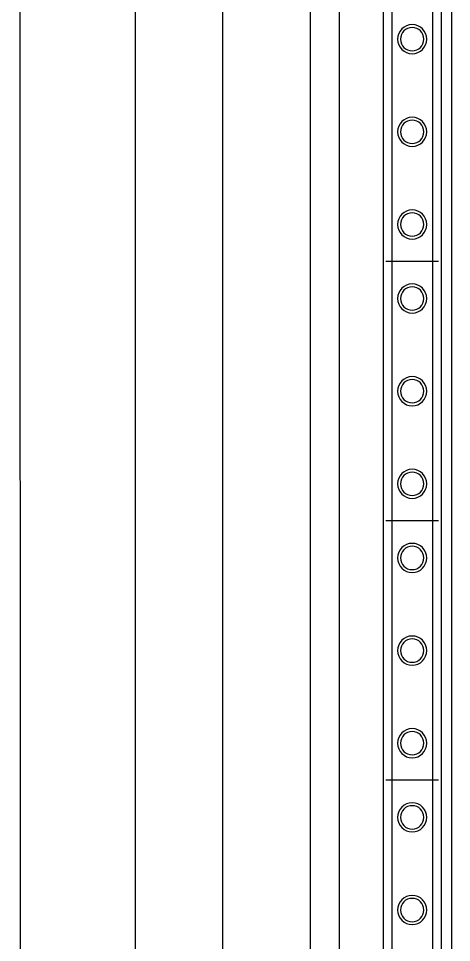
# Model space of a CAD drawing. Header units: millimetres. Extents: x -1589 to 88627, y 12943 to 76663.
# Drawn here: x 12068 to 12810, y 57857 to 59441 of the extents above; entities that cross this region are included whole.
import ezdxf

# ---------------------------------------------------------------- set-up
doc = ezdxf.new("R2010")
doc.units = ezdxf.units.MM
doc.header["$LTSCALE"] = 200
for name, color, linetype in [('4', 4, 'Continuous'), ('form$0$SHEET$0$AA-BORD-FORM', 7, 'Continuous'), ('Slim-nut', 57, 'Continuous')]:
    doc.layers.add(name, color=color, linetype=linetype)

# ---------------------------------------------------------------- blocks, each defined once
blk = doc.blocks.new('A$C1B484D96')
at = {"layer": 'Slim-nut'}
for p, q in [((0, 1), (0, 399.05)), ((10, 399.05), (10, 1)), ((0.5, 133.35), (9.5, 133.35)), ((0.5, 88.9), (9.5, 88.9)), ((0.5, 44.45), (9.5, 44.45))]:
    blk.add_line(p, q, dxfattribs=at)
for centre, radius in [((5, 171.45), 2.5), ((5, 171.45), 2), ((5, 155.57), 2.5), ((5, 155.57), 2), ((5, 139.7), 2.5), ((5, 139.7), 2), ((5, 127), 2.5), ((5, 127), 2), ((5, 111.12), 2.5), ((5, 111.12), 2), ((5, 95.25), 2.5), ((5, 95.25), 2), ((5, 82.55), 2.5), ((5, 82.55), 2), ((5, 66.67), 2.5), ((5, 66.67), 2), ((5, 50.8), 2.5), ((5, 50.8), 2), ((5, 38.1), 2.5), ((5, 38.1), 2), ((5, 22.22), 2.5), ((5, 22.22), 2)]:
    blk.add_circle(centre, radius, dxfattribs=at)
blk = doc.blocks.new('rack2000')
at = {"color": 8, "linetype": 'Continuous'}
for p, q in [((104.03, 1950.05), (104.03, 61)), ((119.03, 1950.05), (119.03, 61)), ((134.03, 1950.05), (134.03, 61)), ((139.03, 1931.05), (139.03, 130)), ((148.03, 1931.05), (148.03, 130)), ((155.03, 1931.05), (155.03, 130)), ((158.28, 1931.05), (158.28, 130))]:
    blk.add_line(p, q, dxfattribs=at)
at = {"layer": '4', "color": 8, "linetype": 'Continuous'}
blk.add_line((84.03, 1950.05), (84.53, 61), dxfattribs=at)
at = {"layer": 'Slim-nut', "color": 8, "linetype": 'Continuous', "xscale": -1}
blk.add_blockref('A$C1B484D96', (156.53, 930.1), dxfattribs=at)

msp = doc.modelspace()

# ---------------------------------------------------------------- block references
at = {"layer": 'form$0$SHEET$0$AA-BORD-FORM', "xscale": 10, "yscale": 10, "zscale": 10}
msp.add_blockref('rack2000', (11227.7, 48389.9), dxfattribs=at)

doc.saveas('drawing.dxf')
